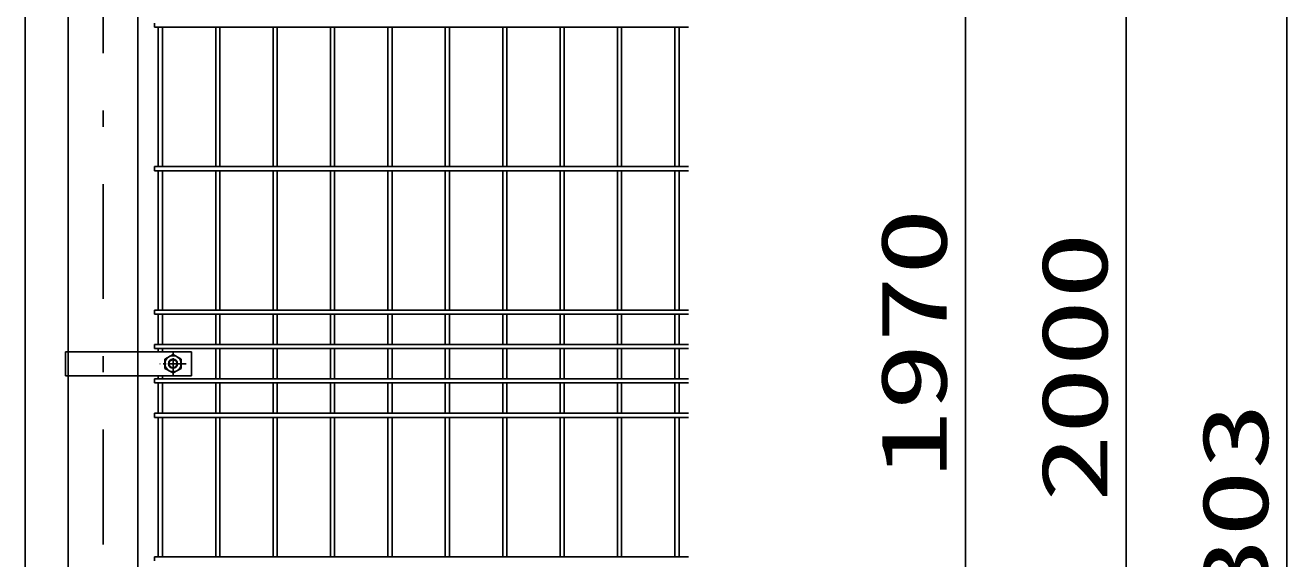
# Model space of a CAD drawing. Units: millimetres, scale not verified. Extents: x -4455 to 4455, y -3150 to 3150.
# Drawn here: x -1589 to -490, y -96 to 369 of the extents above; entities that cross this region are included whole.
import ezdxf
from ezdxf.enums import TextEntityAlignment as Align

# ---------------------------------------------------------------- set-up
doc = ezdxf.new("R2010")
doc.units = ezdxf.units.MM
doc.header["$LTSCALE"] = 20
doc.linetypes.add('USER1', pattern=[10.7, 5, -2.5, 0.7, -2.5])
doc.linetypes.add('USER4', pattern=[1.125, 0.75, -0.125, 0.125, -0.125])
for name, color, linetype, lineweight in [('0-0_外形線', 7, 'Continuous', 25), ('0-1_寸法線', 4, 'Continuous', 25), ('0-5_軸線', 2, 'USER1', 25), ('0-6_扉縦枠', 7, 'Continuous', 25), ('0-B_LAYER06', 3, 'Continuous', 25), ('1-3_NER', 30, 'Continuous', 25)]:
    doc.layers.add(name, color=color, linetype=linetype, lineweight=lineweight)
doc.styles.add('ＭＳ ゴシック', font='')
doc.styles.get('ＭＳ ゴシック').set_extended_font_data('MS Gothic')

msp = doc.modelspace()

# ---------------------------------------------------------------- linework, layer by layer
at = {"layer": '0-0_外形線'}
for p, q in [((-1551.41, 683.42), (-1551.41, 84.42)), ((-1490.91, 84.42), (-1490.91, 683.42)), ((-1551.41, 273.42), (-1551.41, -398.08)), ((-1490.91, -398.08), (-1490.91, 273.42))]:
    msp.add_line(p, q, dxfattribs=at)
at = {"layer": '0-1_寸法線'}
for p, q in [((-769.94, -871.08), (-769.94, 1018.92)), ((-629.94, -901.08), (-629.94, 1018.92)), ((-489.94, -1201.08), (-489.94, 1021.92))]:
    msp.add_line(p, q, dxfattribs=at)
at = {"layer": '0-5_軸線'}
msp.add_line((-1521.16, 1086.48), (-1521.16, -1337.02), dxfattribs=at)
at = {"layer": '0-6_扉縦枠'}
msp.add_line((-1588.91, -917.08), (-1588.91, 993.92), dxfattribs=at)
at = {"layer": '0-B_LAYER06'}
for p, q in [((-1553.71, 84.42), (-1444.16, 84.42)), ((-1553.71, 63.42), (-1553.71, 84.42)), ((-1460.16, 82.01), (-1467.16, 77.97)), ((-1467.16, 69.88), (-1467.16, 77.97)), ((-1460.16, 82.01), (-1453.16, 77.97)), ((-1453.16, 69.88), (-1453.16, 77.97)), ((-1444.16, 84.42), (-1444.16, 63.42)), ((-1460.16, 65.84), (-1467.16, 69.88)), ((-1460.16, 65.84), (-1453.16, 69.88)), ((-1553.71, 63.42), (-1444.16, 63.42))]:
    msp.add_line(p, q, dxfattribs=at)
at = {"layer": '0-B_LAYER06', "color": 1, "linetype": 'USER4'}
for p, q in [((-1460.16, 63.69), (-1460.16, 83.87)), ((-1448.73, 73.92), (-1471.53, 73.92))]:
    msp.add_line(p, q, dxfattribs=at)
at = {"layer": '0-B_LAYER06', "color": 1}
for radius in [7, 3.5]:
    msp.add_circle((-1460.16, 73.92), radius, dxfattribs=at)
at = {"layer": '0-B_LAYER06'}
msp.add_circle((-1460.16, 73.92), 4, dxfattribs=at)
at = {"layer": '1-3_NER'}
for p, q in [((-1476.16, 370.72), (-1476.16, 367.12)), ((-1476.16, 367.12), (-1011.16, 367.12)), ((-1472.96, 245.72), (-1472.96, 367.12)), ((-1469.36, 245.72), (-1469.36, 367.12)), ((-1422.96, 245.72), (-1422.96, 367.12)), ((-1419.36, 245.72), (-1419.36, 367.12)), ((-1372.96, 245.72), (-1372.96, 367.12)), ((-1369.36, 245.72), (-1369.36, 367.12)), ((-1322.96, 245.72), (-1322.96, 367.12)), ((-1319.36, 245.72), (-1319.36, 367.12)), ((-1272.96, 245.72), (-1272.96, 367.12)), ((-1269.36, 245.72), (-1269.36, 367.12)), ((-1222.96, 245.72), (-1222.96, 367.12)), ((-1219.36, 245.72), (-1219.36, 367.12)), ((-1172.96, 245.72), (-1172.96, 367.12)), ((-1169.36, 245.72), (-1169.36, 367.12)), ((-1122.96, 245.72), (-1122.96, 367.12)), ((-1119.36, 245.72), (-1119.36, 367.12)), ((-1072.96, 245.72), (-1072.96, 367.12)), ((-1069.36, 245.72), (-1069.36, 367.12)), ((-1022.96, 245.72), (-1022.96, 367.12)), ((-1019.36, 245.72), (-1019.36, 367.12)), ((-1476.16, 245.72), (-1011.16, 245.72)), ((-1476.16, 245.72), (-1476.16, 242.12)), ((-1476.16, 242.12), (-1011.16, 242.12)), ((-1472.96, 120.72), (-1472.96, 242.12)), ((-1469.36, 120.72), (-1469.36, 242.12)), ((-1422.96, 120.72), (-1422.96, 242.12)), ((-1419.36, 120.72), (-1419.36, 242.12)), ((-1372.96, 120.72), (-1372.96, 242.12)), ((-1369.36, 120.72), (-1369.36, 242.12)), ((-1322.96, 120.72), (-1322.96, 242.12)), ((-1319.36, 120.72), (-1319.36, 242.12)), ((-1272.96, 120.72), (-1272.96, 242.12)), ((-1269.36, 120.72), (-1269.36, 242.12)), ((-1222.96, 120.72), (-1222.96, 242.12)), ((-1219.36, 120.72), (-1219.36, 242.12)), ((-1172.96, 120.72), (-1172.96, 242.12)), ((-1169.36, 120.72), (-1169.36, 242.12)), ((-1122.96, 120.72), (-1122.96, 242.12)), ((-1119.36, 120.72), (-1119.36, 242.12)), ((-1072.96, 120.72), (-1072.96, 242.12)), ((-1069.36, 120.72), (-1069.36, 242.12)), ((-1022.96, 120.72), (-1022.96, 242.12)), ((-1019.36, 120.72), (-1019.36, 242.12)), ((-1476.16, 120.72), (-1011.16, 120.72)), ((-1476.16, 120.72), (-1476.16, 117.12)), ((-1476.16, 117.12), (-1011.16, 117.12)), ((-1472.96, 90.72), (-1472.96, 117.12)), ((-1469.36, 90.72), (-1469.36, 117.12)), ((-1422.96, 90.72), (-1422.96, 117.12)), ((-1419.36, 90.72), (-1419.36, 117.12)), ((-1372.96, 90.72), (-1372.96, 117.12)), ((-1369.36, 90.72), (-1369.36, 117.12)), ((-1322.96, 90.72), (-1322.96, 117.12)), ((-1319.36, 90.72), (-1319.36, 117.12)), ((-1272.96, 90.72), (-1272.96, 117.12)), ((-1269.36, 90.72), (-1269.36, 117.12)), ((-1222.96, 90.72), (-1222.96, 117.12)), ((-1219.36, 90.72), (-1219.36, 117.12)), ((-1172.96, 90.72), (-1172.96, 117.12)), ((-1169.36, 90.72), (-1169.36, 117.12)), ((-1122.96, 90.72), (-1122.96, 117.12)), ((-1119.36, 90.72), (-1119.36, 117.12)), ((-1072.96, 90.72), (-1072.96, 117.12)), ((-1069.36, 90.72), (-1069.36, 117.12)), ((-1022.96, 90.72), (-1022.96, 117.12)), ((-1019.36, 90.72), (-1019.36, 117.12)), ((-1476.16, 90.72), (-1011.16, 90.72)), ((-1476.16, 90.72), (-1476.16, 87.12)), ((-1476.16, 87.12), (-1011.16, 87.12)), ((-1472.96, 84.42), (-1472.96, 87.12)), ((-1469.36, 84.42), (-1469.36, 87.12)), ((-1422.96, 60.72), (-1422.96, 87.12)), ((-1419.36, 60.72), (-1419.36, 87.12)), ((-1372.96, 60.72), (-1372.96, 87.12)), ((-1369.36, 60.72), (-1369.36, 87.12)), ((-1322.96, 60.72), (-1322.96, 87.12)), ((-1319.36, 60.72), (-1319.36, 87.12)), ((-1272.96, 60.72), (-1272.96, 87.12)), ((-1269.36, 60.72), (-1269.36, 87.12)), ((-1222.96, 60.72), (-1222.96, 87.12)), ((-1219.36, 60.72), (-1219.36, 87.12)), ((-1172.96, 60.72), (-1172.96, 87.12)), ((-1169.36, 60.72), (-1169.36, 87.12)), ((-1122.96, 60.72), (-1122.96, 87.12)), ((-1119.36, 60.72), (-1119.36, 87.12)), ((-1072.96, 60.72), (-1072.96, 87.12)), ((-1069.36, 60.72), (-1069.36, 87.12)), ((-1022.96, 60.72), (-1022.96, 87.12)), ((-1019.36, 60.72), (-1019.36, 87.12)), ((-1476.16, 60.72), (-1011.16, 60.72)), ((-1476.16, 60.72), (-1476.16, 57.12)), ((-1476.16, 57.12), (-1011.16, 57.12)), ((-1472.96, 60.72), (-1472.96, 63.42)), ((-1472.96, 30.72), (-1472.96, 57.12)), ((-1469.36, 60.72), (-1469.36, 63.42)), ((-1469.36, 30.72), (-1469.36, 57.12)), ((-1422.96, 30.72), (-1422.96, 57.12)), ((-1419.36, 30.72), (-1419.36, 57.12)), ((-1372.96, 30.72), (-1372.96, 57.12)), ((-1369.36, 30.72), (-1369.36, 57.12)), ((-1322.96, 30.72), (-1322.96, 57.12)), ((-1319.36, 30.72), (-1319.36, 57.12)), ((-1272.96, 30.72), (-1272.96, 57.12)), ((-1269.36, 30.72), (-1269.36, 57.12)), ((-1222.96, 30.72), (-1222.96, 57.12)), ((-1219.36, 30.72), (-1219.36, 57.12)), ((-1172.96, 30.72), (-1172.96, 57.12)), ((-1169.36, 30.72), (-1169.36, 57.12)), ((-1122.96, 30.72), (-1122.96, 57.12)), ((-1119.36, 30.72), (-1119.36, 57.12)), ((-1072.96, 30.72), (-1072.96, 57.12)), ((-1069.36, 30.72), (-1069.36, 57.12)), ((-1022.96, 30.72), (-1022.96, 57.12)), ((-1019.36, 30.72), (-1019.36, 57.12)), ((-1476.16, 30.72), (-1011.16, 30.72)), ((-1476.16, 30.72), (-1476.16, 27.12)), ((-1476.16, 27.12), (-1011.16, 27.12)), ((-1472.96, -94.28), (-1472.96, 27.12)), ((-1469.36, -94.28), (-1469.36, 27.12)), ((-1422.96, -94.28), (-1422.96, 27.12)), ((-1419.36, -94.28), (-1419.36, 27.12)), ((-1372.96, -94.28), (-1372.96, 27.12)), ((-1369.36, -94.28), (-1369.36, 27.12)), ((-1322.96, -94.28), (-1322.96, 27.12)), ((-1319.36, -94.28), (-1319.36, 27.12)), ((-1272.96, -94.28), (-1272.96, 27.12)), ((-1269.36, -94.28), (-1269.36, 27.12)), ((-1222.96, -94.28), (-1222.96, 27.12)), ((-1219.36, -94.28), (-1219.36, 27.12)), ((-1172.96, -94.28), (-1172.96, 27.12)), ((-1169.36, -94.28), (-1169.36, 27.12)), ((-1122.96, -94.28), (-1122.96, 27.12)), ((-1119.36, -94.28), (-1119.36, 27.12)), ((-1072.96, -94.28), (-1072.96, 27.12)), ((-1069.36, -94.28), (-1069.36, 27.12)), ((-1022.96, -94.28), (-1022.96, 27.12)), ((-1019.36, -94.28), (-1019.36, 27.12)), ((-1476.16, -94.28), (-1011.16, -94.28)), ((-1476.16, -94.28), (-1476.16, -97.88))]:
    msp.add_line(p, q, dxfattribs=at)

# ---------------------------------------------------------------- texts
at = {"layer": '0-1_寸法線', "color": 2, "style": 'ＭＳ ゴシック', "width": 1.5}
for s, p in [('1970', (-768.84, -26.08)), ('2000', (-628.84, -46.8)), ('2303', (-488.84, -195.3))]:
    msp.add_text(s, height=57.77, rotation=90, dxfattribs=at).set_placement(p, align=Align.BOTTOM_LEFT)

doc.saveas('drawing.dxf')
